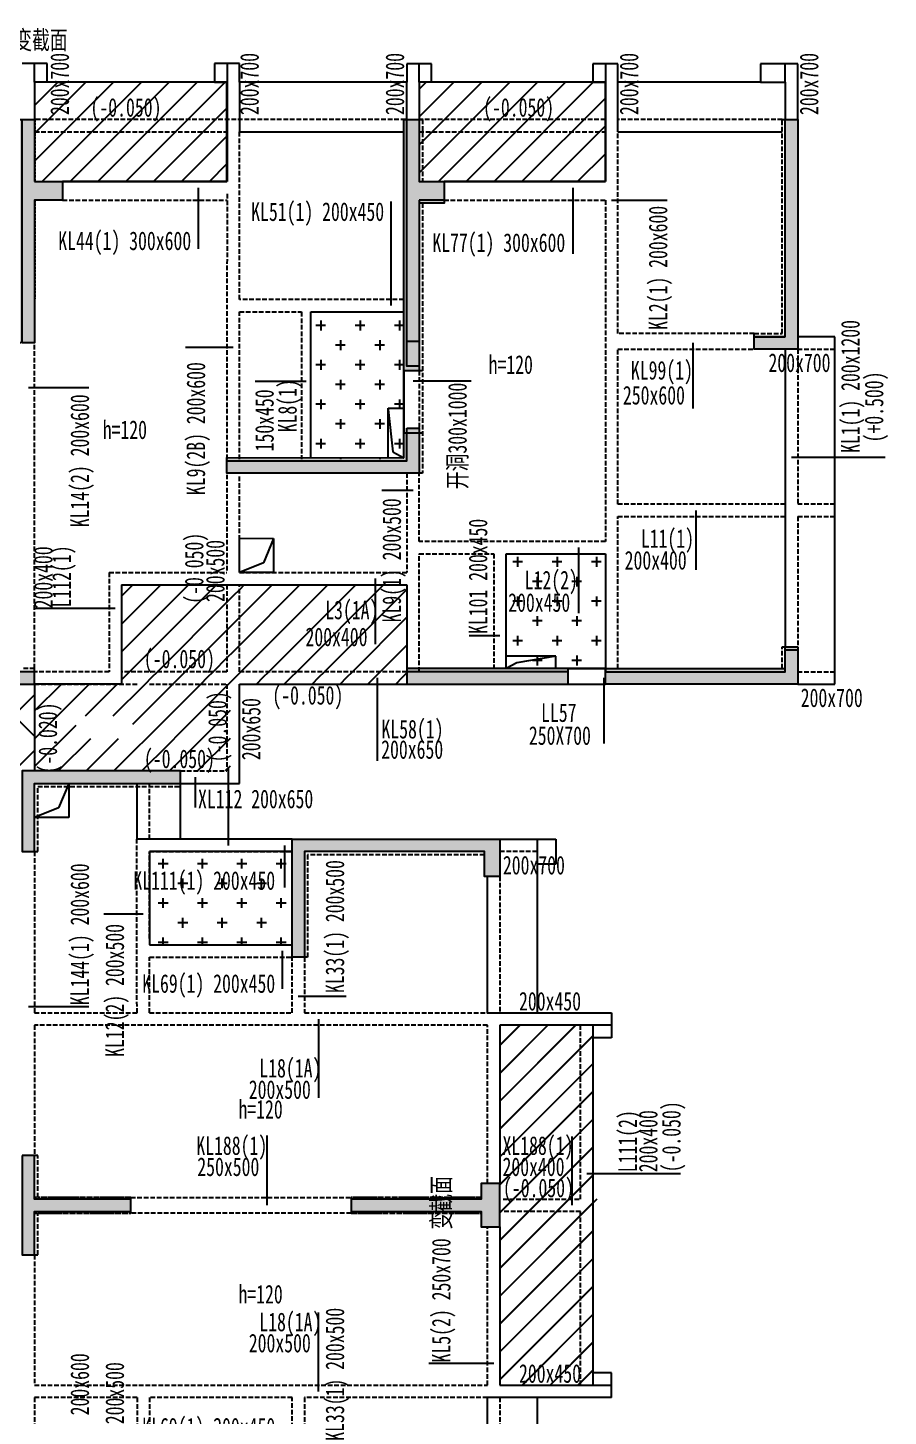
# Model space of a CAD drawing. Header units: millimetres. Extents: x 150839 to 219642, y 49429 to 88695.
# Drawn here: x 205771 to 219642, y 65795 to 88173 of the extents above; entities that cross this region are included whole.
import ezdxf
from ezdxf.enums import TextEntityAlignment as Align

# ---------------------------------------------------------------- set-up
doc = ezdxf.new("R2010")
doc.units = ezdxf.units.MM
doc.header["$LTSCALE"] = 300
doc.linetypes.add('DASH', pattern=[0.35, 0.25, -0.1])
doc.linetypes.add('HIDDEN2', pattern=[0.1875, 0.125, -0.0625])
doc.layers.get('DEFPOINTS').update_dxf_attribs({"color": 217, "linetype": 'HIDDEN2'})
for name, color, linetype in [('00-墙填充', 8, 'Continuous'), ('00-墙实线', 6, 'Continuous'), ('00-墙虚线-下层', 6, 'DASH'), ('00-平面洞口', 3, 'Continuous'), ('00-板厚度', 7, 'Continuous'), ('00-板填充', 8, 'Continuous'), ('00-梁实线', 2, 'Continuous'), ('00-梁编号', 2, 'Continuous'), ('00-梁虚线', 4, 'DASH'), ('E_detail', 125, 'Continuous')]:
    doc.layers.add(name, color=color, linetype=linetype)
doc.layers.add('PUB_HATCH', color=8, linetype='Continuous', lineweight=0)
doc.layers.add('墙洞门', color=174, linetype='Continuous', lineweight=18)
doc.styles.add('黑体', font='simhei.ttf', dxfattribs={"width": 0.7})

# ---------------------------------------------------------------- blocks, each defined once
blk = doc.blocks.new('df')
at = {"layer": '00-墙填充'}
for points in [[(966891, 66030), (967340, 66030), (967341, 65730), (966891, 65730), (966890, 63430), (966640, 63430), (966641, 67030), (966891, 67030)], [(972840, 62979), (972841, 67029), (973091, 67029), (973091, 66029), (973491, 66029), (973491, 65729), (973091, 65729), (973090, 62979)], [(979190, 67029), (979190, 63329), (978490, 63329), (978490, 63529), (978990, 63529), (978990, 67029)], [(972840, 61579), (972840, 61979), (973090, 61979), (973090, 61329), (969990, 61330), (969990, 61580)], [(963290, 58130), (963290, 58880), (963090, 58880), (963090, 58130), (963090, 57930), (966890, 57930), (966890, 58130), (966690, 58130)], [(979190, 58529), (979190, 57929), (976090, 57929), (976090, 58179), (978990, 58179), (978990, 58529)], [(975490, 57929), (975490, 58179), (974490, 58179), (974290, 58179), (972890, 58179), (972890, 57929)], [(969240, 56530), (966690, 56530), (966690, 55230), (966890, 55230), (966890, 56330), (969240, 56330)], [(971040, 53530), (971040, 55430), (974390, 55430), (974390, 54830), (974140, 54830), (974140, 55230), (971240, 55230), (971240, 53530)], [(966690, 50330), (966690, 48730), (966890, 48730), (966890, 49405), (968440, 49405), (968440, 49655), (966890, 49655), (966890, 50330)], [(971990, 49405), (974090, 49405), (974090, 49180), (974390, 49180), (974390, 49880), (974090, 49880), (974090, 49655), (971990, 49655)]]:
    blk.add_hatch(color=8, dxfattribs=at).paths.add_polyline_path(points)
at = {"layer": '00-墙实线', "color": 8, "linetype": 'ByBlock'}
for p, q in [((966641, 67030), (966891, 67030)), ((966891, 67030), (966891, 66030)), ((966891, 66030), (967340, 66030)), ((967340, 66030), (967341, 65730)), ((966891, 65730), (966890, 63430)), ((967341, 65730), (966891, 65730)), ((966890, 63430), (966640, 63430)), ((966890, 58130), (966690, 58130)), ((966890, 57930), (966890, 58130)), ((966890, 58130), (966890, 58130)), ((963090, 57930), (966890, 57930)), ((969240, 56530), (966690, 56530)), ((969240, 56330), (969240, 56530)), ((966890, 55230), (966890, 56330)), ((966890, 56330), (969240, 56330)), ((971040, 53530), (971040, 55430)), ((971040, 55430), (974390, 55430)), ((974390, 55430), (974390, 54830)), ((966690, 55230), (966890, 55230)), ((974140, 55230), (971240, 55230)), ((971240, 55230), (971240, 53530)), ((974140, 54830), (974140, 55230)), ((974390, 54830), (974140, 54830)), ((971240, 53530), (971040, 53530)), ((966890, 50330), (966690, 50330)), ((966890, 49655), (966890, 50330)), ((974390, 49880), (974090, 49880)), ((974090, 49880), (974090, 49655)), ((974390, 49180), (974390, 49880)), ((968440, 49655), (966890, 49655)), ((968440, 49405), (968440, 49655)), ((974090, 49655), (971990, 49655)), ((971990, 49655), (971990, 49405)), ((966890, 48730), (966890, 49405)), ((966890, 49405), (968440, 49405)), ((971990, 49405), (974090, 49405)), ((974090, 49405), (974090, 49180)), ((974090, 49180), (974390, 49180)), ((966690, 48730), (966890, 48730))]:
    blk.add_line(p, q, dxfattribs=at)
at = {"layer": '00-墙实线', "color": 8}
for p, q in [((972840, 62979), (972841, 67029)), ((972841, 67029), (973091, 67029)), ((973091, 67029), (973091, 66029)), ((978990, 63529), (978990, 67029)), ((978990, 67029), (979190, 67029)), ((979190, 67029), (979190, 63329)), ((973091, 66029), (973491, 66029)), ((973491, 66029), (973491, 65729)), ((973091, 65729), (973090, 62979)), ((973491, 65729), (973091, 65729)), ((978490, 63329), (978490, 63529)), ((978490, 63529), (978990, 63529)), ((979190, 63329), (978490, 63329)), ((973090, 62979), (972840, 62979)), ((972840, 61579), (972840, 61979)), ((972840, 61979), (973090, 61979)), ((973090, 61979), (973090, 61329)), ((969990, 61330), (969990, 61580)), ((969990, 61580), (972840, 61579)), ((973090, 61329), (969990, 61330)), ((973090, 61329), (973090, 61329)), ((978990, 58179), (978990, 58529)), ((978990, 58529), (979190, 58529)), ((979190, 58529), (979190, 57929)), ((974290, 58179), (972890, 58179)), ((972890, 58179), (972890, 57929)), ((974490, 58179), (974290, 58179)), ((974290, 58179), (974290, 58179)), ((975490, 58179), (974490, 58179)), ((974490, 58179), (974490, 58179)), ((975490, 57929), (975490, 58179)), ((976090, 57929), (976090, 58179)), ((976090, 58179), (978990, 58179)), ((972890, 57929), (975490, 57929)), ((979190, 57929), (976090, 57929))]:
    blk.add_line(p, q, dxfattribs=at)
at = {"layer": '00-墙虚线-下层', "color": 8}
for p, q in [((973090, 67029), (973140, 67029)), ((973140, 67029), (973140, 66029)), ((978940, 63579), (978940, 67029)), ((978940, 67029), (979190, 67029)), ((979190, 67029), (979190, 63329)), ((973140, 66029), (973491, 66029)), ((973491, 66029), (973491, 65729)), ((973491, 65679), (973140, 65679)), ((973140, 65679), (973140, 61329)), ((973491, 65729), (973491, 65679)), ((978490, 63329), (978490, 63579)), ((978490, 63579), (978940, 63579)), ((979190, 63329), (978490, 63329)), ((973140, 61329), (973090, 61329)), ((978940, 58179), (978940, 58529)), ((978940, 58529), (979190, 58529)), ((979190, 58529), (979190, 57929)), ((966890, 58180), (966690, 58180)), ((966890, 57930), (966890, 58180)), ((966890, 58180), (966890, 58180)), ((974290, 58179), (972890, 58179)), ((972890, 58179), (972890, 57929)), ((974490, 58179), (974290, 58179)), ((974290, 58179), (974290, 58179)), ((975490, 58179), (974490, 58179)), ((974490, 58179), (974490, 58179)), ((975490, 57929), (975490, 58179)), ((976090, 57929), (976090, 58179)), ((976090, 58179), (978940, 58179)), ((963090, 57930), (966890, 57930)), ((972890, 57929), (975490, 57929)), ((979190, 57929), (976090, 57929)), ((969240, 56530), (966690, 56530)), ((969240, 56280), (969240, 56530)), ((966940, 55230), (966940, 56280)), ((966940, 56280), (969240, 56280)), ((971040, 53530), (971040, 55430)), ((971040, 55430), (974390, 55430)), ((974390, 55430), (974390, 54830)), ((966690, 55230), (966940, 55230)), ((974140, 55180), (971290, 55180)), ((971290, 55180), (971290, 53530)), ((974140, 54830), (974140, 55180)), ((974390, 54830), (974140, 54830)), ((971290, 53530), (971040, 53530)), ((966940, 50330), (966690, 50330)), ((966940, 49655), (966940, 50330)), ((974390, 49880), (974090, 49880)), ((974090, 49880), (974090, 49655)), ((974390, 49180), (974390, 49880)), ((968440, 49655), (966940, 49655)), ((968440, 49405), (968440, 49655)), ((974090, 49655), (971990, 49655)), ((971990, 49655), (971990, 49405)), ((966940, 48730), (966940, 49405)), ((966940, 49405), (968440, 49405)), ((971990, 49405), (974090, 49405)), ((974090, 49405), (974090, 49180)), ((974090, 49180), (974390, 49180)), ((966690, 48730), (966940, 48730))]:
    blk.add_line(p, q, dxfattribs=at)
at = {"layer": '00-平面洞口', "color": 8}
for p, q in [((972590, 62354), (972666, 61672)), ((972666, 61672), (972840, 61579)), ((970190, 59730), (970190, 60280)), ((970190, 60280), (970740, 60279)), ((970740, 60279), (970577, 59886)), ((970740, 60279), (970740, 59729)), ((970577, 59886), (970190, 59730)), ((970740, 59729), (970190, 59730)), ((974665, 58271), (974490, 58179)), ((975290, 58379), (974665, 58271)), ((966890, 55780), (966890, 56330)), ((966890, 56330), (967440, 56330)), ((967440, 56330), (967277, 55936)), ((967440, 56330), (967440, 55780)), ((967277, 55936), (966890, 55780)), ((967440, 55780), (966890, 55780))]:
    blk.add_line(p, q, dxfattribs=at)
at = {"layer": '00-板填充', "color": 8}
for p, q in [((966890, 67255), (967265, 67630)), ((966890, 66806), (967714, 67630)), ((966890, 66357), (968163, 67630)), ((967012, 66030), (968612, 67630)), ((967461, 66030), (969061, 67630)), ((967910, 66030), (969510, 67630)), ((968359, 66030), (969959, 67630)), ((973090, 67519), (973201, 67630)), ((973090, 67070), (973650, 67630)), ((973090, 66621), (974100, 67630)), ((973090, 66172), (974549, 67630)), ((973398, 66030), (974998, 67630)), ((973847, 66030), (975447, 67630)), ((974296, 66030), (975896, 67630)), ((974745, 66030), (976090, 67376)), ((968808, 66030), (969990, 67212)), ((975194, 66030), (976090, 66927)), ((969257, 66030), (969990, 66763)), ((975643, 66030), (976090, 66478)), ((969706, 66030), (969990, 66314)), ((971501, 63789), (971501, 63630)), ((972136, 63789), (972136, 63630)), ((972771, 63789), (972771, 63630)), ((971580, 63709), (971421, 63709)), ((972215, 63709), (972056, 63709)), ((972850, 63709), (972691, 63709)), ((971897, 63392), (971739, 63392)), ((971818, 63471), (971818, 63430)), ((971818, 63430), (971818, 63312)), ((972532, 63392), (972374, 63392)), ((972453, 63471), (972453, 63430)), ((972453, 63430), (972453, 63312)), ((971501, 63154), (971501, 62995)), ((972136, 63154), (972136, 62995)), ((972771, 63154), (972771, 62995)), ((971580, 63074), (971421, 63074)), ((972215, 63074), (972056, 63074)), ((972850, 63074), (972691, 63074)), ((971897, 62757), (971739, 62757)), ((971818, 62836), (971818, 62677)), ((972532, 62757), (972374, 62757)), ((972453, 62836), (972453, 62677)), ((971580, 62439), (971421, 62439)), ((971501, 62519), (971501, 62360)), ((972215, 62439), (972056, 62439)), ((972136, 62519), (972136, 62360)), ((972850, 62439), (972691, 62439)), ((972771, 62519), (972771, 62360)), ((971897, 62122), (971739, 62122)), ((971818, 62201), (971818, 62042)), ((972532, 62122), (972374, 62122)), ((972453, 62201), (972453, 62042)), ((971580, 61804), (971421, 61804)), ((971501, 61884), (971501, 61725)), ((972215, 61804), (972056, 61804)), ((972136, 61884), (972136, 61725)), ((972850, 61804), (972691, 61804)), ((972771, 61884), (972771, 61725)), ((971818, 61566), (971818, 61555)), ((972453, 61566), (972453, 61555)), ((974676, 59979), (974676, 59820)), ((975311, 59979), (975311, 59820)), ((975946, 59979), (975946, 59820)), ((974755, 59899), (974596, 59899)), ((975390, 59899), (975231, 59899)), ((976025, 59899), (975866, 59899)), ((969371, 59530), (968290, 58448)), ((968922, 59530), (968290, 58897)), ((968473, 59530), (968290, 59346)), ((969820, 59530), (968420, 58130)), ((971167, 59530), (970190, 58552)), ((970718, 59530), (970190, 59001)), ((970269, 59530), (970190, 59450)), ((971616, 59530), (970216, 58130)), ((972065, 59530), (970665, 58130)), ((972514, 59530), (971114, 58130)), ((975072, 59582), (974914, 59582)), ((974993, 59661), (974993, 59502)), ((975707, 59582), (975549, 59582)), ((975628, 59661), (975628, 59502)), ((970090, 59350), (969990, 59250)), ((970190, 59450), (970090, 59350)), ((972890, 59456), (971563, 58130)), ((974676, 59344), (974676, 59185)), ((975311, 59344), (975311, 59185)), ((975946, 59344), (975946, 59185)), ((969990, 59250), (968869, 58130)), ((974755, 59264), (974596, 59264)), ((975390, 59264), (975231, 59264)), ((976025, 59264), (975866, 59264)), ((970090, 58901), (969990, 58801)), ((970190, 59001), (970090, 58901)), ((972890, 59007), (972013, 58130)), ((975072, 58947), (974914, 58947)), ((974993, 59026), (974993, 58867)), ((975707, 58947), (975549, 58947)), ((975628, 59026), (975628, 58867)), ((969990, 58801), (969318, 58130)), ((974676, 58709), (974676, 58550)), ((975311, 58709), (975311, 58550)), ((975946, 58709), (975946, 58550)), ((970090, 58452), (969990, 58352)), ((970190, 58552), (970090, 58452)), ((972890, 58558), (972462, 58130)), ((974755, 58629), (974596, 58629)), ((975390, 58629), (975231, 58629)), ((976025, 58629), (975866, 58629)), ((969990, 58352), (969767, 58130)), ((975072, 58312), (974914, 58312)), ((974993, 58391), (974993, 58232)), ((975707, 58312), (975549, 58312)), ((975628, 58391), (975628, 58232)), ((968320, 58030), (968290, 57999)), ((968420, 58130), (968320, 58030)), ((968769, 58030), (968669, 57930)), ((968869, 58130), (968769, 58030)), ((969218, 58030), (969040, 57851)), ((969318, 58130), (969218, 58030)), ((969667, 58030), (969567, 57930)), ((969767, 58130), (969667, 58030)), ((970090, 58003), (970016, 57930)), ((970116, 58030), (970090, 58003)), ((970216, 58130), (970116, 58030)), ((970565, 58030), (970465, 57930)), ((970665, 58130), (970565, 58030)), ((971014, 58030), (970914, 57930)), ((971114, 58130), (971014, 58030)), ((971463, 58030), (971363, 57930)), ((971563, 58130), (971463, 58030)), ((971913, 58030), (971813, 57930)), ((972013, 58130), (971913, 58030)), ((972362, 58030), (972262, 57930)), ((972462, 58130), (972362, 58030)), ((972811, 58030), (972711, 57930)), ((972890, 58109), (972811, 58030)), ((964663, 55530), (966890, 57756)), ((966890, 57090), (966051, 57930)), ((967771, 57930), (966890, 57048)), ((967322, 57930), (966890, 57497)), ((968220, 57930), (967704, 57413)), ((968669, 57930), (968153, 57413)), ((969040, 57851), (968465, 57277)), ((970016, 57930), (969240, 57153)), ((969567, 57930), (969240, 57602)), ((969240, 57602), (969040, 57402)), ((969040, 57402), (968167, 56530)), ((970040, 57504), (969240, 56704)), ((967553, 57262), (966890, 56599)), ((969240, 57153), (969040, 56953)), ((964990, 54958), (966890, 56858)), ((967789, 57049), (967269, 56530)), ((968238, 57049), (967718, 56530)), ((969040, 56953), (968616, 56530)), ((970040, 57055), (969514, 56530)), ((969240, 56704), (969065, 56530)), ((970040, 56606), (969963, 56530)), ((968961, 54956), (968961, 55114)), ((969596, 54956), (969596, 55114)), ((970231, 54956), (970231, 55114)), ((970866, 54956), (970866, 55114)), ((969040, 55035), (968881, 55035)), ((969675, 55035), (969516, 55035)), ((970310, 55035), (970151, 55035)), ((970945, 55035), (970786, 55035)), ((969357, 54718), (969199, 54718)), ((969278, 54638), (969278, 54797)), ((969992, 54718), (969834, 54718)), ((969913, 54638), (969913, 54797)), ((970627, 54718), (970469, 54718)), ((970548, 54638), (970548, 54797)), ((969040, 54400), (968881, 54400)), ((968961, 54321), (968961, 54479)), ((969675, 54400), (969516, 54400)), ((969596, 54321), (969596, 54479)), ((970310, 54400), (970151, 54400)), ((970231, 54321), (970231, 54479)), ((970945, 54400), (970786, 54400)), ((970866, 54321), (970866, 54479)), ((969278, 54003), (969278, 54162)), ((969913, 54003), (969913, 54162)), ((970548, 54003), (970548, 54162)), ((969357, 54083), (969199, 54083)), ((969992, 54083), (969834, 54083)), ((970627, 54083), (970469, 54083)), ((969040, 53765), (968881, 53765)), ((968961, 53730), (968961, 53844)), ((969675, 53765), (969516, 53765)), ((969596, 53730), (969596, 53844)), ((970310, 53765), (970151, 53765)), ((970231, 53730), (970231, 53844)), ((970945, 53765), (970786, 53765)), ((970866, 53730), (970866, 53844)), ((974389, 52104), (974716, 52431)), ((974389, 51655), (975165, 52431)), ((974389, 51206), (975614, 52431)), ((974390, 52108), (974712, 52430)), ((974390, 51659), (975161, 52430)), ((974390, 51210), (975610, 52430)), ((974389, 50757), (975889, 52257)), ((974390, 50761), (975890, 52261)), ((974389, 50308), (975889, 51808)), ((974390, 50312), (975890, 51812)), ((974389, 49859), (975889, 51359)), ((974390, 49863), (975890, 51363)), ((974389, 49410), (975889, 50910)), ((974390, 49414), (975890, 50914)), ((974389, 48961), (975889, 50461)), ((974390, 48965), (975890, 50465)), ((974389, 48512), (975889, 50012)), ((974390, 48516), (975890, 50016)), ((974389, 48063), (975957, 49631)), ((974390, 48067), (975890, 49567)), ((974389, 47614), (975889, 49114)), ((974390, 47618), (975890, 49118)), ((974389, 47165), (975889, 48665)), ((974390, 47169), (975890, 48669)), ((974389, 46716), (975889, 48216)), ((974390, 46720), (975890, 48220)), ((974750, 46630), (975890, 47771)), ((974753, 46631), (975889, 47767)), ((975199, 46630), (975890, 47322)), ((975202, 46631), (975889, 47318)), ((975648, 46630), (975890, 46873)), ((975651, 46631), (975889, 46869))]:
    blk.add_line(p, q, dxfattribs=at)
at = {"layer": '00-梁实线', "color": 8}
for p, q in [((967090, 67930), (966690, 67930)), ((966888, 67630), (966888, 67930)), ((967090, 67630), (967090, 67930)), ((970190, 67930), (969790, 67930)), ((969790, 67930), (969790, 67630)), ((969991, 67930), (969991, 67030)), ((970190, 67630), (970190, 67930)), ((973290, 67929), (972890, 67929)), ((972890, 67929), (972890, 67629)), ((973090, 67629), (973090, 67929)), ((973290, 67629), (973290, 67929)), ((976290, 67929), (975890, 67929)), ((975890, 67929), (975890, 67629)), ((976091, 67929), (976091, 66029)), ((976290, 67629), (976290, 67929)), ((979190, 67929), (978590, 67929)), ((978590, 67929), (978590, 67629)), ((978991, 67629), (978991, 67929)), ((979190, 67029), (979190, 67929)), ((967090, 67630), (966888, 67630)), ((966888, 67630), (966888, 67030)), ((969990, 67630), (966890, 67630)), ((966890, 67630), (966890, 66030)), ((969790, 67630), (967090, 67630)), ((969790, 67630), (969991, 67630)), ((969990, 66030), (969990, 67630)), ((972890, 67629), (970190, 67630)), ((970191, 67630), (970191, 66830)), ((972891, 67029), (972890, 67629)), ((973090, 67630), (973090, 66030)), ((976090, 67630), (973090, 67630)), ((973290, 67629), (973090, 67629)), ((973090, 67629), (973090, 67029)), ((975890, 67629), (973290, 67629)), ((975890, 67629), (976091, 67629)), ((976090, 66030), (976090, 67630)), ((978590, 67629), (976290, 67629)), ((976291, 66829), (976291, 67629)), ((978590, 67629), (978991, 67629)), ((978991, 67629), (978990, 67029)), ((969991, 67030), (969991, 66030)), ((970191, 66830), (972841, 66829)), ((976291, 66829), (978941, 66829)), ((966890, 66030), (969990, 66030)), ((969991, 66030), (967341, 66030)), ((973090, 66030), (976090, 66030)), ((976091, 66029), (973491, 66029)), ((971340, 61579), (971340, 63929)), ((971340, 63929), (972840, 63929)), ((979790, 63529), (979190, 63529)), ((979790, 57929), (979790, 63529)), ((978990, 63329), (978990, 58529)), ((972840, 61979), (972840, 62979)), ((973140, 62979), (972840, 62979)), ((972840, 62979), (972840, 61979)), ((972590, 61579), (972590, 62379)), ((972590, 62379), (972840, 62379)), ((972840, 61979), (973140, 61979)), ((974490, 60029), (976090, 60029)), ((974490, 58179), (974490, 60029)), ((976090, 60029), (976090, 58129)), ((968290, 59530), (972890, 59529)), ((968290, 59530), (968290, 57930)), ((972890, 59529), (972890, 58129)), ((975290, 58379), (974490, 58379)), ((975290, 58179), (975290, 58379)), ((975490, 58179), (976090, 58179)), ((976090, 58179), (975490, 58179)), ((966890, 57930), (966890, 56530)), ((968290, 57930), (966890, 57930)), ((970190, 56330), (970190, 57929)), ((970190, 57929), (972890, 57929)), ((975490, 57929), (976090, 57929)), ((975490, 57929), (976090, 57929)), ((979190, 57929), (979790, 57929)), ((968540, 55430), (968540, 56330)), ((969240, 55430), (969240, 56330)), ((969240, 56330), (970190, 56330)), ((969240, 55430), (968540, 55430)), ((971040, 55429), (969240, 55430)), ((974390, 55430), (975290, 55430)), ((974990, 55430), (974990, 55330)), ((974990, 55330), (974990, 55330)), ((974990, 55330), (974990, 55130)), ((975290, 55430), (975290, 55030)), ((971040, 55230), (968740, 55230)), ((968740, 55230), (968740, 53730)), ((974990, 55130), (974990, 55130)), ((974990, 55130), (974990, 55030)), ((974190, 52630), (974190, 54830)), ((974990, 55030), (974990, 55030)), ((974990, 55030), (974990, 52630)), ((975290, 55030), (974990, 55030)), ((968740, 53730), (971040, 53730)), ((974190, 52630), (974990, 52630)), ((974990, 52630), (976190, 52630)), ((976190, 52630), (976190, 52230)), ((976190, 52430), (974390, 52430)), ((974390, 52430), (974390, 49880)), ((975890, 52430), (975890, 52331)), ((975890, 52331), (975890, 52330)), ((975890, 52330), (975890, 52230)), ((975890, 52230), (975890, 52230)), ((975890, 52230), (975890, 49730)), ((976190, 52230), (975890, 52230)), ((975890, 49730), (975890, 49730)), ((975890, 49730), (975890, 49630)), ((975890, 49630), (975890, 49630)), ((975890, 49630), (975890, 49430)), ((975890, 49430), (975890, 49430)), ((975890, 49430), (975890, 49330)), ((975890, 49330), (975890, 49330)), ((975890, 49330), (975890, 46830)), ((974390, 49180), (974390, 46630)), ((975890, 46830), (975890, 46830)), ((975890, 46830), (975890, 46730)), ((976190, 46830), (975890, 46830)), ((976190, 46430), (976190, 46830)), ((974390, 46630), (976190, 46630)), ((975890, 46730), (975890, 46730)), ((975890, 46730), (975890, 46630)), ((974990, 46430), (974190, 46430)), ((974190, 44230), (974190, 46430)), ((976190, 46430), (974990, 46430)), ((974990, 46430), (974990, 44030))]:
    blk.add_line(p, q, dxfattribs=at)
at = {"layer": '00-梁编号', "color": 8}
for p, q in [((969526, 65930), (969526, 64943)), ((975564, 65930), (975564, 64862)), ((972636, 64030), (972636, 65706)), ((976190, 65732), (977088, 65732)), ((970090, 63355), (969324, 63355)), ((977502, 63430), (977502, 62372)), ((966790, 62712), (967766, 62712)), ((971265, 62805), (970444, 62805)), ((972990, 62819), (973925, 62819)), ((979090, 61589), (980599, 61589)), ((972991, 61050), (972487, 61050)), ((977549, 60730), (977549, 59772)), ((975656, 60130), (975656, 59072)), ((972380, 59630), (972380, 58572)), ((968190, 59147), (966887, 59147)), ((974390, 58707), (973896, 58707)), ((972416, 56694), (972416, 58030)), ((976065, 58030), (976065, 56972)), ((969475, 56430), (969475, 55939)), ((970015, 55330), (970015, 56593)), ((970917, 55330), (970917, 54653)), ((968640, 54219), (968004, 54219)), ((970880, 53630), (970880, 53018)), ((971140, 52899), (971914, 52899)), ((966790, 52736), (967766, 52736)), ((971467, 52530), (971467, 51260)), ((970637, 49530), (970637, 50656)), ((975556, 49530), (975556, 50640)), ((975790, 50044), (977301, 50044)), ((971467, 46530), (971467, 47800)), ((974290, 46980), (973245, 46980))]:
    blk.add_line(p, q, dxfattribs=at)
at = {"layer": '00-梁虚线', "color": 8}
for p, q in [((972866, 67029), (966891, 67030)), ((976091, 67029), (973091, 67029)), ((978941, 67029), (976291, 67029)), ((966891, 66830), (969991, 66830)), ((970190, 64130), (970191, 66830)), ((973091, 66829), (976091, 66829)), ((976290, 63579), (976291, 66829)), ((969991, 65830), (969990, 61555)), ((967341, 65730), (969991, 65730)), ((973491, 65729), (976091, 65729)), ((976091, 65729), (976091, 60229)), ((972840, 64129), (970190, 64130)), ((970190, 63930), (971190, 63929)), ((970190, 61555), (970190, 63930)), ((971190, 63929), (971190, 61554)), ((971340, 61579), (971340, 63929)), ((978490, 63579), (976290, 63579)), ((966890, 58180), (966890, 63430)), ((976290, 63329), (978490, 63329)), ((976290, 60829), (976290, 63329)), ((979190, 63329), (979790, 63329)), ((979191, 63329), (979191, 60829)), ((973090, 62979), (973090, 61979)), ((972890, 61329), (972890, 59729)), ((973090, 60229), (973090, 61329)), ((969990, 61305), (969990, 59730)), ((970190, 59730), (970190, 61305)), ((978990, 60829), (976290, 60829)), ((979790, 60829), (979191, 60829)), ((976290, 60629), (978990, 60629)), ((976290, 58179), (976290, 60629)), ((979191, 60629), (979191, 58529)), ((979191, 60629), (979790, 60629)), ((976090, 60229), (973090, 60229)), ((973090, 60029), (974290, 60029)), ((973090, 58129), (973090, 60029)), ((974290, 60029), (974290, 58179)), ((968090, 59730), (968090, 58130)), ((968090, 59730), (969990, 59730)), ((969990, 59530), (969990, 58130)), ((970190, 59730), (972890, 59729)), ((970190, 58130), (970190, 59530)), ((968090, 58130), (966890, 58130)), ((969990, 58130), (968290, 58130)), ((972890, 58129), (970190, 58130)), ((979190, 58129), (979790, 58129)), ((966890, 57930), (968540, 57930)), ((968740, 57930), (969990, 57930)), ((969990, 57930), (969990, 56530)), ((970190, 56330), (970190, 57930)), ((970190, 57930), (972890, 57929)), ((975490, 57929), (976090, 57929)), ((969240, 56530), (969990, 56530)), ((968740, 55430), (968740, 56330)), ((969240, 55430), (969240, 56330)), ((969240, 56330), (970190, 56330)), ((968540, 52630), (968539, 55429)), ((971040, 55430), (969240, 55430)), ((966890, 55229), (966890, 52630)), ((968740, 53830), (968740, 55230)), ((968740, 55230), (971040, 55230)), ((974990, 55230), (974390, 55230)), ((974390, 54830), (974390, 52630)), ((968740, 52630), (968740, 53530)), ((968740, 53530), (971040, 53530)), ((971040, 52630), (971040, 53530)), ((971240, 53530), (971240, 52630)), ((966890, 52630), (968540, 52630)), ((968740, 52630), (971040, 52630)), ((971240, 52630), (974190, 52630)), ((966890, 52430), (966890, 50330)), ((974190, 52430), (966890, 52430)), ((974190, 49880), (974190, 52430)), ((974390, 52430), (974390, 49880)), ((975690, 49630), (975690, 52430)), ((968440, 49655), (971990, 49655)), ((974440, 49630), (975690, 49630)), ((971990, 49405), (968440, 49405)), ((975690, 49430), (974440, 49430)), ((975690, 46630), (975690, 49430)), ((974190, 46630), (974190, 49180)), ((966890, 48730), (966890, 46630)), ((966890, 46630), (974190, 46630)), ((968540, 46430), (966890, 46430)), ((966890, 46430), (966890, 43830)), ((968540, 46430), (968540, 43631)), ((971040, 46430), (968740, 46430)), ((968740, 46430), (968740, 45530)), ((971040, 45530), (971040, 46430)), ((974190, 46430), (971240, 46430)), ((971240, 46430), (971240, 45530)), ((974390, 46430), (974390, 44230))]:
    blk.add_line(p, q, dxfattribs=at)
at = {"layer": '墙洞门', "color": 8}
blk.add_line((975490, 57929), (976090, 57929), dxfattribs=at)
blk.add_line((975490, 57929), (976090, 57929), dxfattribs=at)
at = {"layer": '墙洞门', "color": 8, "linetype": 'ByBlock'}
blk.add_line((975490, 57929), (976090, 57929), dxfattribs=at)
at = {"layer": '00-板厚度', "color": 8, "style": '黑体', "width": 0.7}
for p in [(974565, 63080), (968344, 62030)]:
    blk.add_text('h=120', height=300, dxfattribs=at).set_placement(p, align=Align.MIDDLE_CENTER)
for p in [(970175, 50927), (970175, 47947)]:
    blk.add_text('h=120', height=300, dxfattribs=at).set_placement(p)
at = {"layer": '00-梁编号', "color": 8, "ltscale": 3000, "style": '黑体', "width": 0.7}
for s, p in [('KL40(3) 200x650 变截面', (964276, 68161)), ('(-0.050)', (967791, 67075)), ('(-0.050)', (974120, 67075)), ('KL51(1) 200x450', (970381, 65395)), ('KL44(1) 300x600', (967271, 64925)), ('KL77(1) 300x600', (973301, 64896)), ('KL99(1)', (976502, 62838)), ('200x700', (978719, 62960)), ('250x600', (976373, 62436)), ('L11(1)', (976662, 60126)), ('200x400', (976401, 59776)), ('L12(2)', (974790, 59457)), ('L3(1A)', (971574, 58975)), ('200x450', (974524, 59095)), ('200x400', (971256, 58541)), ('(-0.050)', (968652, 58186)), ('(-0.050)', (970722, 57600)), ('200x700', (979239, 57560)), ('LL57', (975054, 57320)), ('KL58(1) ', (972481, 57054)), ('250X700', (974857, 56951)), ('(-0.050)', (968652, 56576)), ('200x650', (972476, 56726)), ('200x700', (974438, 54862)), ('KL111(1) 200x450', (968481, 54614)), ('KL69(1) 200x450', (968625, 52954)), ('200x450', (974698, 52669)), ('L18(1A)', (970512, 51590)), ('200x500', (970342, 51245)), ('KL188(1)', (969496, 50342)), ('XL188(1)', (974432, 50342)), ('250x500', (969512, 50001)), ('200x400', (974432, 50001)), ('(-0.050)', (974440, 49660)), ('L18(1A)', (970512, 47500)), ('200x500', (970342, 47159)), ('200x450', (974698, 46669)), ('KL69(1) 200x450', (968625, 45805))]:
    blk.add_text(s, height=300, dxfattribs=at).set_placement(p)
for s, rotation, p in [('200x700', 90, (967443, 67102)), ('200x700', 90, (970502, 67102)), ('200x700', 90, (972846, 67102)), ('200x700', 90, (976621, 67102)), ('200x700', 90, (979523, 67102)), ('KL2(1) 200x600', 90, (977088, 63638)), ('KL1(1) 200x1200', 90, (980189, 61655)), ('KL9(2B) 200x600', 90, (969638, 60976)), (' (+0.500)', 90, (980570, 61682)), ('150x450', 90, (970743, 61680)), ('KL8(1)', 90, (971113, 61987)), ('开洞300x1000', 90, (973854, 61072)), ('KL14(2) 200x600', 90, (967766, 60457)), ('KL101 200x450', 90, (974186, 58737)), ('(-0.050)', 90, (969610, 59225)), ('200x500', 90, (969951, 59253)), ('200x400', 90, (967178, 59150)), ('L112(1)', 90, (967474, 59164)), ('(-0.050)', 90, (969986, 56671)), ('(-0.020)', 90, (967251, 56489)), ('200x650', 90, (970529, 56704)), ('XL112 200x650', 360, (969524, 55929)), ('KL33(1) 200x500', 90, (971879, 52950)), ('KL144(1) 200x600', 90, (967766, 52754)), ('KL12(2) 200x500 ', 90, (968330, 51921)), ('200x400', 90, (976930, 50062)), ('(-0.050)', 90, (977302, 50062)), ('L111(2)', 90, (976598, 50062)), ('KL5(2) 250x700 变截面', 90, (973593, 46997)), ('KL33(1) 200x500', 90, (971879, 45734)), ('KL144(1) 200x600', 90, (967766, 44858)), ('KL12(2) 200x500', 90, (968330, 44858))]:
    blk.add_text(s, height=300, rotation=rotation, dxfattribs=at).set_placement(p)
at = {"layer": '00-梁编号', "color": 8, "linetype": 'Continuous', "style": '黑体', "width": 0.7}
blk.add_text('KL9(1) 200x500', height=300, rotation=90, dxfattribs=at).set_placement((972795, 58924))
blk = doc.blocks.new('rtwhrwg')
at = {"layer": 'PUB_HATCH'}
for points in [[(189227, 83095), (189427, 83095), (189427, 85395), (189877, 85395), (189877, 85695), (189427, 85695), (189427, 86695), (189227, 86695)], [(201727, 82995), (201727, 86695), (201527, 86695), (201527, 83195), (201027, 83195), (201027, 82995)], [(195627, 80995), (195627, 81720), (195427, 81720), (195427, 81195), (192527, 81195), (192527, 80995)], [(185827, 77795), (185827, 78545), (185627, 78545), (185627, 77795), (185627, 77595), (189427, 77595), (189427, 77795), (189227, 77795)], [(189227, 74895), (189427, 74895), (189427, 75995), (191777, 75995), (191777, 76195), (189227, 76195)], [(193577, 73195), (193777, 73195), (193777, 74895), (196677, 74895), (196677, 74495), (196927, 74495), (196927, 75095), (193577, 75095)], [(189427, 69095), (190977, 69095), (190977, 69295), (189427, 69295), (189427, 69995), (189227, 69995), (189227, 68395), (189427, 68395)], [(196627, 69095), (196627, 68845), (196927, 68845), (196927, 69545), (196627, 69545), (196627, 69295), (194527, 69295), (194527, 69095)]]:
    blk.add_hatch(color=256, dxfattribs=at).paths.add_polyline_path(points)
h = blk.add_hatch(color=256, dxfattribs=at)
h.paths.add_polyline_path([(195427, 83120), (195627, 83120), (195627, 85345), (196027, 85345), (196027, 85695), (195627, 85695), (195627, 86695), (195427, 86695)])
h.paths.add_polyline_path([(195627, 83120), (195427, 83120), (195427, 82720), (195627, 82720)])
h = blk.add_hatch(color=256, dxfattribs=at)
h.paths.add_polyline_path([(197027, 77795), (196827, 77795), (195427, 77795), (195427, 77595), (198027, 77595), (198027, 77795)])
h.paths.add_polyline_path([(201727, 77595), (201727, 78145), (201527, 78145), (201527, 77795), (198627, 77795), (198627, 77595)])
at = {"layer": '00-墙实线'}
blk.add_line((195427, 83120), (195627, 83120), dxfattribs=at)
at = {"layer": '00-墙实线', "linetype": 'ByBlock'}
for points in [[(189427, 85695), (189877, 85695), (189877, 85395), (189427, 85395), (189427, 83095), (189227, 83095), (189227, 86695), (189427, 86695)], [(185827, 77795), (185827, 78545), (185627, 78545), (185627, 77795), (185627, 77595), (189427, 77595), (189427, 77795), (189427, 77795), (189227, 77795), (189227, 77795)], [(191777, 76195), (189227, 76195), (189227, 74895), (189427, 74895), (189427, 75995), (191777, 75995)], [(193577, 73195), (193577, 75095), (196927, 75095), (196927, 74495), (196677, 74495), (196677, 74895), (193777, 74895), (193777, 73195)], [(189227, 69995), (189227, 68395), (189427, 68395), (189427, 69095), (190977, 69095), (190977, 69295), (189427, 69295), (189427, 69995)], [(194527, 69095), (196627, 69095), (196627, 68845), (196927, 68845), (196927, 69545), (196627, 69545), (196627, 69295), (194527, 69295)]]:
    blk.add_lwpolyline(points, close=True, dxfattribs=at)
at = {"layer": '00-墙实线'}
for points in [[(195627, 82720), (195427, 82720), (195427, 82720), (195427, 82720), (195427, 86695), (195627, 86695), (195627, 85695), (196027, 85695), (196027, 85345), (195627, 85345), (195627, 82720)], [(195427, 81720), (195627, 81720), (195627, 80995), (192527, 80995), (192527, 81195), (195427, 81195), (195427, 81720)]]:
    blk.add_lwpolyline(points, dxfattribs=at)
for points in [[(201727, 86695), (201727, 82995), (201027, 82995), (201027, 83195), (201527, 83195), (201527, 86695)], [(201727, 78145), (201727, 77595), (198627, 77595), (198627, 77795), (201527, 77795), (201527, 78145)], [(198027, 77595), (198027, 77795), (197027, 77795), (197027, 77795), (196827, 77795), (196827, 77795), (195427, 77795), (195427, 77595)]]:
    blk.add_lwpolyline(points, close=True, dxfattribs=at)

msp = doc.modelspace()

# ---------------------------------------------------------------- block references
at = {"layer": 'DEFPOINTS'}
msp.add_blockref('df', (-761008.1, 19665.2), dxfattribs=at)
at = {"layer": 'E_detail'}
msp.add_blockref('rtwhrwg', (16455.1, 0), dxfattribs=at)

doc.saveas('drawing.dxf')
